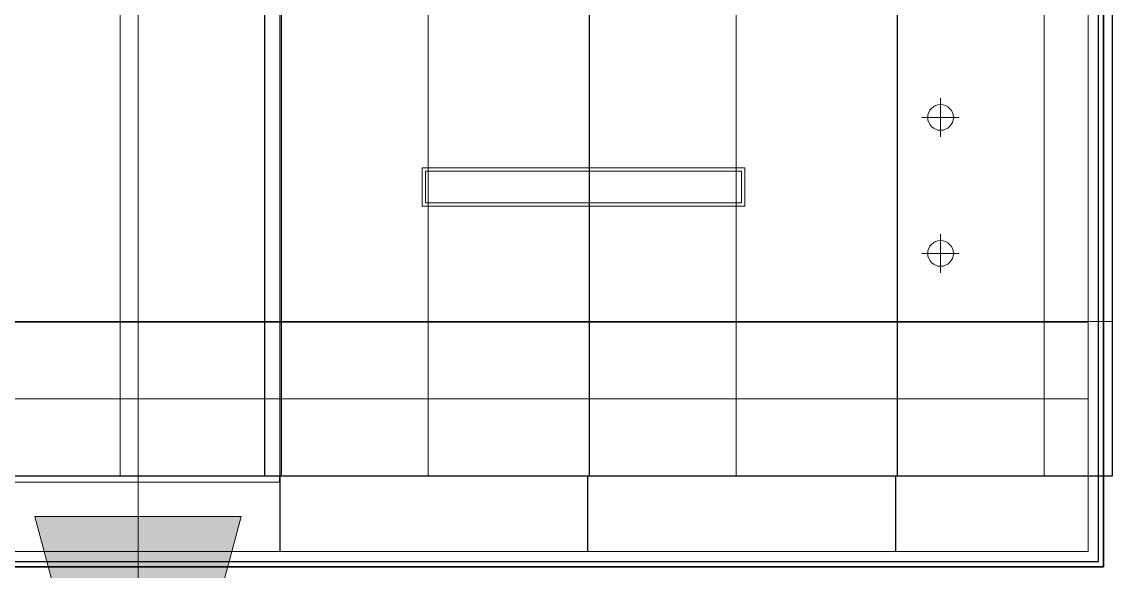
# Model space of a CAD drawing. Header units: millimetres. Extents: x 813027 to 1148939, y -931049 to -10.
# Drawn here: x 1001135 to 1005388, y -111812 to -109671 of the extents above; entities that cross this region are included whole.
import ezdxf

# ---------------------------------------------------------------- set-up
doc = ezdxf.new("R2010")
doc.units = ezdxf.units.MM
for name, color, linetype, lineweight in [('A-CLNG', 2, 'Continuous', 9), ('A-CLNG-PATT', 2, 'Continuous', 9), ('A-DETL', 1, 'Continuous', 25), ('A-DETL-GENF', 2, 'Continuous', 9), ('A-GLAZ-CURT', 2, 'Continuous', 9), ('E-LITE-EQPM', 2, 'Continuous', 9), ('G-ANNO-TEXT', 3, 'Continuous', 9), ('I-WALL', 5, 'Continuous', 25)]:
    doc.layers.add(name, color=color, linetype=linetype, lineweight=lineweight)

# ---------------------------------------------------------------- blocks, each defined once
blk = doc.blocks.new('LGF_DL_SAA_LowPower_DL1a - LGF_DL_SAA_LowPower_DL1a-10661083-4160 - LOWER PLATFORM LEVEL - REFLECTED CEILING GENERAL PLAN')
at = {"layer": 'A-DETL-GENF'}
for p, q in [((0, 75), (0, -75)), ((72.5, 0), (-72.5, 0))]:
    blk.add_line(p, q, dxfattribs=at)
blk.add_circle((0, 0), 50, dxfattribs=at)
blk = doc.blocks.new('L1_1_FLUORESCENT W DISFUSSER - 1195L x 595W x 85H - 36W-V175-4160 - LOWER PLATFORM LEVEL - REFLECTED CEILING GENERAL PLAN')
at = {"layer": 'E-LITE-EQPM'}
for p, q in [((-628.5, -75), (-628.5, 75)), ((-628.5, 75), (628.5, 75)), ((-628.5, 75), (-628.5, -75)), ((628.5, 75), (-628.5, 75)), ((-615.8, 62.3), (-615.8, -62.3)), ((615.8, 62.3), (-615.8, 62.3)), ((615.8, -62.3), (615.8, 62.3)), ((628.5, 75), (628.5, -75)), ((628.5, -75), (628.5, 75)), ((628.5, -75), (-628.5, -75)), ((-628.5, -75), (628.5, -75)), ((-615.8, -62.3), (615.8, -62.3))]:
    blk.add_line(p, q, dxfattribs=at)
blk = doc.blocks.new('ESC C3 - ESC C-06-9359441-4160 - LOWER PLATFORM LEVEL - REFLECTED CEILING GENERAL PLAN')
at = {"layer": 'A-CLNG-PATT', "lineweight": 25}
h = blk.add_hatch(dxfattribs=at)
h.set_pattern_fill('FP_11', color=256, style=0, pattern_type=2)
h.set_pattern_definition([(270, (1010394.4, -106041.9), (-1039.23, -6e-14), []), (180, (1010394.4, -106041.9), (-3e-13, 2400), [])])
h.paths.add_polyline_path([(1002146.3, -111141.8), (1002146.3, -107841.8), (996550.3, -107841.8), (996550.3, -111141.8), (1001769.4, -111141.8)])
h = blk.add_hatch(dxfattribs=at)
h.set_pattern_fill('FP_10', color=256, style=0, pattern_type=2)
h.set_pattern_definition([(90, (1000946.3, -94041.9), (1200, -7e-14), []), (0, (1000946.3, -94041.9), (0, -2400), [])])
h.paths.add_polyline_path([(1002841.8, -111141.8), (1005296.3, -111141.8), (1005296.3, -107841.8), (1002146.3, -107841.8), (1002146.3, -111141.8)])
h = blk.add_hatch(dxfattribs=at)
h.set_pattern_fill('FP_7', color=256, style=0, pattern_type=2)
h.set_pattern_definition([(270, (983374.4, -111491.8), (-1039.23, -6e-14), []), (180, (983374.4, -111491.8), (3e-13, 2400), [])])
h.paths.add_polyline_path([(1001769.4, -111441.8), (1002146.3, -111441.8), (1002145.3, -111141.8), (996550.3, -111141.8), (996550.3, -111191.8), (996893.6, -111191.8), (996893.6, -111441.8), (1000945.3, -111441.8)])
h = blk.add_hatch(dxfattribs=at)
h.set_pattern_fill('FP_6', color=256, style=0, pattern_type=2)
h.set_pattern_definition([(90, (1003346.3, -134891.9), (1200, -7e-14), []), (0, (1003346.3, -134891.9), (0, -2400), [])])
h.paths.add_polyline_path([(1005296.3, -111441.8), (1005296.3, -111141.8), (1002146.3, -111141.8), (1002146.3, -111441.8), (1004986.5, -111441.8)])
at = {"layer": 'A-CLNG'}
for p, q in [((1002146.3, -111141.8), (1002146.3, -107841.8)), ((1005296.3, -107841.8), (1005296.3, -111141.8)), ((1005296.3, -107841.8), (1005296.3, -111141.8)), ((1002146.3, -111141.8), (996550.3, -111141.8)), ((996550.3, -111141.8), (1002146.3, -111141.8)), ((996696.3, -111141.8), (1002186.5, -111141.8)), ((1002186.5, -111141.8), (996700.3, -111141.8)), ((1005296.3, -111141.8), (1002146.3, -111141.8)), ((1002146.3, -111441.8), (1002146.3, -111141.8)), ((1002146.3, -111141.8), (1005296.3, -111141.8)), ((1002186.5, -111141.8), (1005296.3, -111141.8)), ((1005296.3, -111141.8), (1002186.5, -111141.8)), ((1005296.3, -111439), (1005296.3, -111141.8)), ((1005296.3, -111439), (1005296.3, -111141.8)), ((996893.6, -111441.8), (1002146.3, -111441.8)), ((1002186.5, -111441.8), (996893.6, -111441.8)), ((1002146.3, -111441.8), (1005296.3, -111441.8)), ((1005296.3, -111441.8), (1002186.5, -111441.8))]:
    blk.add_line(p, q, dxfattribs=at)
blk = doc.blocks.new('System Panel - Facade_Solid Panel 100mm-23533132-4160 - LOWER PLATFORM LEVEL - REFLECTED CEILING GENERAL PLAN')
at = {"layer": 'A-GLAZ-CURT'}
for p, q in [((0.5, -75), (-0.5, -75)), ((-0.5, -100), (-0.5, -75)), ((-0.5, -100), (0.5, -100))]:
    blk.add_line(p, q, dxfattribs=at)
blk = doc.blocks.new('System Panel - Facade_Solid Panel 100mm-23533133-4160 - LOWER PLATFORM LEVEL - REFLECTED CEILING GENERAL PLAN')
at = {"layer": 'A-GLAZ-CURT'}
for p, q in [((600, -75), (-600, -75)), ((-600, -100), (-600, -75)), ((600, -75), (600, -100)), ((-600, -100), (600, -100)), ((600, -100), (-600, -100))]:
    blk.add_line(p, q, dxfattribs=at)
blk = doc.blocks.new('C-2-PP21-AR-4160-01-B_20250829-084021_EXCL')
at = {"layer": 'A-CLNG'}
for p, q in [((-41800, -6100), (-50202.7, -6100)), ((-50202.7, -6100), (-41800, -6100)), ((-41800, -6395), (-41800, -6100)), ((-41800, -6100), (-41800, -6395)), ((-56900, -6395), (-41800, -6395)), ((-41800, -6395), (-56900, -6395))]:
    blk.add_line(p, q, dxfattribs=at)
blk.add_blockref('ESC C3 - ESC C-06-9359441-4160 - LOWER PLATFORM LEVEL - REFLECTED CEILING GENERAL PLAN', (-1047096.3, 105341.8), dxfattribs=at)
at = {"layer": 'A-GLAZ-CURT', "rotation": 180}
for name, p in [('System Panel - Facade_Solid Panel 100mm-23533133-4160 - LOWER PLATFORM LEVEL - REFLECTED CEILING GENERAL PLAN', (-45551, -6200)), ('System Panel - Facade_Solid Panel 100mm-23533132-4160 - LOWER PLATFORM LEVEL - REFLECTED CEILING GENERAL PLAN', (-44950.5, -6200))]:
    blk.add_blockref(name, p, dxfattribs=at)
blk = doc.blocks.new('C-2-PP21-AR-4160-01-B_20250829-084416_NEWCL')
blk.add_lwpolyline([(-117350, -5345), (-113350, -5345), (-113350, -5347), (-96550, -5347), (-96550, -2450), (-92235, -2450), (-92235, -6455), (-84190, -6455), (-84190, -5820), (-81330, -5820), (-81330, -5345), (-56900, -5345), (-56900, -6455), (-41740, -6455), (-41740, -2500), (-29350, -2500), (-29350, -5482), (-19750, -5482), (-19750, -5480), (-19400, -5480), (-19400, -7995), (-19350, -7995), (-19350, -9295), (-154550, -9295)])

msp = doc.modelspace()

# ---------------------------------------------------------------- hatches: boundary and pattern name
at = {"layer": 'A-CLNG-PATT', "lineweight": 25}
h = msp.add_hatch(dxfattribs=at)
h.set_pattern_fill('FP_15', color=256, style=0, pattern_type=2)
h.set_pattern_definition([(90, (1036940, -153872.3), (1200, -7e-14), []), (0, (1036940, -153872.3), (0, -2400), [])])
h.paths.add_polyline_path([(997473.7, -111735), (1005290, -111735), (1005290, -111440), (996887.3, -111440), (996887.3, -111190), (990190, -111190), (990190, -111735), (996401.3, -111735)])
at = {"layer": 'A-DETL-GENF'}
h = msp.add_hatch(dxfattribs=at)
h.set_pattern_fill('FP_163', color=8, style=0, pattern_type=2)
h.set_pattern_definition([(270, (1115517.3, 889959.9), (1200, 7e-14), []), (0, (1115517.3, 889960), (0, 2400), [])])
h.paths.add_polyline_path([(996887.3, -111440), (1005385.2, -111440), (1005385.2, -107840), (996495.5, -107840), (996495.5, -111190), (996887.3, -111190)])
at = {"layer": 'G-ANNO-TEXT'}
msp.add_hatch(color=7, dxfattribs=at).paths.add_polyline_path([(1001588, -113099.3), (1001989.9, -111599.3), (1001186.1, -111599.3)])

# ---------------------------------------------------------------- linework, layer by layer
at = {"layer": 'A-DETL'}
for p, q in [((1005385.2, -111440), (1005385.2, -107840)), ((996887.3, -111440), (1005385.2, -111440))]:
    msp.add_line(p, q, dxfattribs=at)
at = {"layer": 'G-ANNO-TEXT', "color": 7}
for p, q in [((1001588, -113099.3), (1001588, -98809.1)), ((1001989.9, -111599.3), (1001186.1, -111599.3)), ((1001186.1, -111599.3), (1001588, -113099.3)), ((1001588, -113099.3), (1001989.9, -111599.3))]:
    msp.add_line(p, q, dxfattribs=at)
at = {"layer": 'I-WALL'}
for p, q in [((1005330, -111438.4), (1005330, -107840)), ((1005350, -107840), (1005350, -111439)), ((1005330, -111775), (1005330, -111440)), ((1005350, -111439), (1005350, -111795)), ((1005330, -111795), (988020, -111795)), ((988040, -111775), (1005330, -111775)), ((1005350, -111795), (1005330, -111795))]:
    msp.add_line(p, q, dxfattribs=at)

# ---------------------------------------------------------------- block references
msp.add_blockref('C-2-PP21-AR-4160-01-B_20250829-084021_EXCL', (1047090, -105340))
at = {"layer": 'E-LITE-EQPM', "rotation": 180}
for name, p in [('LGF_DL_SAA_LowPower_DL1a - LGF_DL_SAA_LowPower_DL1a-10661083-4160 - LOWER PLATFORM LEVEL - REFLECTED CEILING GENERAL PLAN', (1004715, -110044)), ('L1_1_FLUORESCENT W DISFUSSER - 1195L x 595W x 85H - 36W-V175-4160 - LOWER PLATFORM LEVEL - REFLECTED CEILING GENERAL PLAN', (1003323.5, -110315)), ('LGF_DL_SAA_LowPower_DL1a - LGF_DL_SAA_LowPower_DL1a-10661083-4160 - LOWER PLATFORM LEVEL - REFLECTED CEILING GENERAL PLAN', (1004715, -110574))]:
    msp.add_blockref(name, p, dxfattribs=at)

# ---------------------------------------------------------------- next in the draw order: block references
msp.add_blockref('C-2-PP21-AR-4160-01-B_20250829-084416_NEWCL', (1047090, -105340))

doc.saveas('drawing.dxf')
